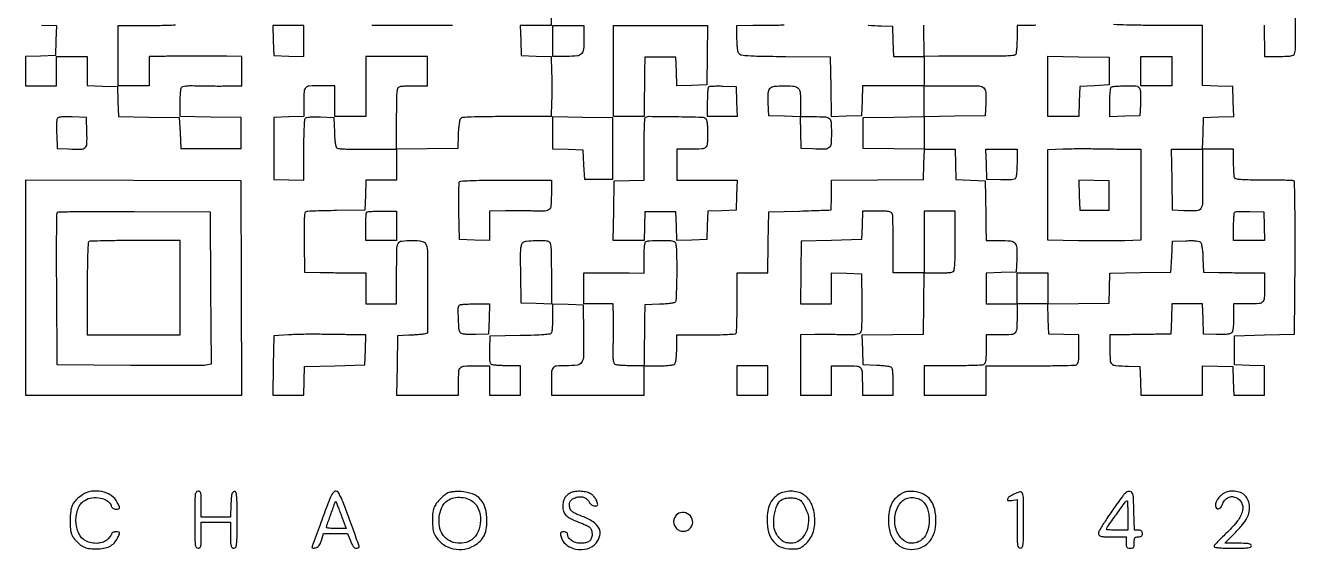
# Model space of a CAD drawing. Extents: x 156 to 936, y 95 to 969.
# Drawn here: x 156 to 936, y 95 to 417 of the extents above; entities that cross this region are included whole.
import ezdxf

# ---------------------------------------------------------------- set-up
doc = ezdxf.new("R2010")
doc.units = 0

msp = doc.modelspace()

# ---------------------------------------------------------------- linework, layer by layer
for points in [[(165.787023, 417.211984), (175.074046, 416.923969), (174.787023, 407.711984), (174.5, 398.5), (165.25, 398.212474), (156, 397.924948), (156, 388.962474), (156, 380), (165.5, 380), (175, 380), (175, 389), (175, 398), (184.5, 398), (194, 398), (194, 389.037526), (194, 380.075052), (203.25, 379.787526), (212.5, 379.5), (212.787236, 370.271928), (213.074471, 361.043857), (231.787236, 360.771928), (250.5, 360.5), (251, 351), (251.5, 341.5), (270, 341.5), (288.5, 341.5), (288.5, 351), (288.5, 360.5), (269.75, 360.772065), (251, 361.044131), (251.015313, 369.272065, -0.00969), (251.084376, 372.522968, -0.012733), (251.280368, 375.484355, -0.010248), (251.555403, 377.928748, -0.108464), (251.896124, 378.866166, -0.184333), (252.771148, 379.519725, -0.042456), (254.611371, 379.877611, -0.026789), (257.502486, 380.032888, -0.007081), (262.130811, 379.967769, 0.003372), (266.353091, 379.877032, 0.002083), (271.318113, 379.824514, 0.002089), (276.224355, 379.813556, 0.003753), (280.25, 379.851604), (289, 380), (289, 389), (289, 398), (279.75, 398.065327, 0.000911), (275.454106, 398.087835, 0.000484), (270.132812, 398.100863, 0.000482), (264.692963, 398.103677, 0.000748), (260, 398.094565, -0.000007), (255.342287, 398.078617, -0.000004), (250.014062, 398.060489, -0.000004), (244.851552, 398.043015, -0.000009), (240.75, 398.029238), (232, 398), (232, 389), (232, 380), (222.5, 380), (213, 380), (213, 398.5), (213, 417), (230.418213, 417, 0.003244), (237.207024, 417.044049, 0.00474), (243.184475, 417.178303, 0.002396), (248.244542, 417.364228, 0.081401)], [(479.190574, 436.25), (478.881148, 417), (469.403048, 417), (459.924948, 417), (460.212474, 407.75), (460.5, 398.5), (469.654706, 398.213735), (478.809412, 397.92747), (479.154706, 388.35795, -0.0056), (479.261894, 384.048347, -0.003474), (479.295905, 378.986801, -0.003484), (479.259946, 373.989395, -0.006278), (479.150502, 369.894215), (478.801004, 361), (451.522947, 361, 0.002037), (437.7107, 360.943731, 0.009415), (429.723239, 360.7282, 0.009171), (424.494772, 360.392347, 0.201561), (423.166121, 359.700164, 0.126595), (422.728174, 358.772011, 0.012295), (422.317974, 356.299919, 0.014976), (421.984907, 353.281363, 0.011302), (421.793676, 349.950164), (421.5, 341.5), (402.75, 341.227935), (384, 340.955869), (384, 359.870946, -0.002386), (384.050775, 370.512912, -0.017829), (384.278929, 375.557614, -0.035067), (384.708667, 378.382777, -0.250908), (385.581787, 379.393011, -0.06844), (386.599719, 379.631074, -0.007317), (389.0249, 379.821697, -0.008902), (391.933927, 379.955615, -0.00705), (395.081787, 380), (403, 380), (403, 389), (403, 398), (384, 398), (365, 398), (365, 379.5), (365, 361), (355.5, 361), (346, 361), (346, 370.5), (346, 380), (337.106989, 380, 0.014732), (330.350994, 379.800898, 0.19511), (328.143776, 378.750156, 0.175559), (327.171283, 376.407908, 0.011491), (327, 368.955738), (327, 361.075052), (317.75, 360.787526), (308.5, 360.5), (308.5, 341.5), (308.5, 322.5), (317.75, 322.212474), (327, 321.924948), (327.015313, 340.212474, -0.004178), (327.080608, 347.314199, -0.006275), (327.267102, 353.507887, -0.002851), (327.521415, 358.763217, -0.128519), (327.850966, 359.793098, -0.187221), (328.659703, 360.389362, -0.039341), (330.4185, 360.721251, -0.027159), (333.085459, 360.864234, -0.008519), (337.085653, 360.793098), (345.5, 360.5), (345.792098, 351.532999, 0.009858), (345.991754, 347.71747, 0.020103), (346.327592, 344.736728, 0.019888), (346.755925, 342.535291, 0.190822), (347.292098, 341.766591, 0.119292), (348.152746, 341.455183, 0.008999), (350.642054, 341.226232, 0.012014), (353.656184, 341.076334, 0.008841), (357, 341.049645, -0.001416), (360.92069, 341.076575, -0.000778), (365.720313, 341.08848, -0.000775), (370.591128, 341.085429, -0.001241), (374.75, 341.066053), (384, 341), (384, 331.5), (384, 322), (374.537526, 322), (365.075052, 322), (364.787526, 312.75), (364.5, 303.5), (347.119493, 303.306909, 0.002781), (340.358502, 303.194187, 0.004123), (334.435569, 303.013613, 0.001889), (329.396507, 302.79932, 0.080204), (328.346847, 302.579603, 0.268772), (327.608343, 301.664968, 0.023671), (327.278869, 298.591405, 0.015837), (327.136259, 293.460006, 0.002758), (327.227354, 283.772695), (327.5, 265.5), (337, 265.329024, 0.000729), (341.307432, 265.257785, 0.000437), (346.426563, 265.185059, 0.000437), (351.521955, 265.121575, 0.00076), (355.75, 265.079024), (365, 265), (365, 255.5), (365, 246), (374.5, 246), (384, 246), (384, 264.893011, -0.003575), (384.10424, 279.471873, -0.107179), (384.929755, 283.03215, -0.258346), (387.141791, 284.623985, -0.029543), (393.5, 285, -0.045862), (399.767982, 284.42386, -0.274553), (402.134903, 282.35117, -0.07707), (402.913299, 277.583513, -0.002), (403, 255.912063), (403, 228.038104), (400.75, 227.523384, -0.029765), (399.461508, 227.308326, -0.00573), (397.104688, 227.085154, -0.006083), (394.344943, 226.889479, -0.005576), (391.5, 226.754332), (384.5, 226.5), (384.227441, 208.25), (383.954883, 190), (402.977441, 190), (422, 190), (422, 197.418213, -0.01257), (422.178205, 204.50542, -0.179949), (423.159562, 206.785965, -0.190034), (425.370658, 207.807402, -0.014293), (432.106989, 208), (441, 208), (441, 199), (441, 190), (450.5, 190), (460, 190), (460, 199), (460, 208), (451.75, 208.015313, -0.00917), (448.495888, 208.081041, -0.012203), (445.54359, 208.267102, -0.00954), (443.105717, 208.527533, -0.110402), (442.206902, 208.850966, -0.187221), (441.610638, 209.659703, -0.039341), (441.278749, 211.4185, -0.027159), (441.135766, 214.085459, -0.008519), (441.206902, 218.085653), (441.5, 226.5), (459.955416, 226.773353, 0.003561), (468.668275, 226.964479, 0.012194), (474.324934, 227.267063, 0.01105), (478.214502, 227.657029, 0.224357), (479.190103, 228.273353, 0.112262), (479.497807, 229.136695, 0.008866), (479.744962, 231.574133, 0.011689), (479.921991, 234.523794, 0.00868), (479.984687, 237.787526), (480, 246.075052), (489.25, 245.787526), (498.5, 245.5), (498.712757, 228, -0.005779), (498.721022, 214.186105, -0.121607), (497.69813, 210.229471, -0.243342), (495.062799, 208.432816, -0.030252), (487.915859, 208, 0.018862), (482.122047, 207.781352, 0.201459), (480.069377, 206.73081, 0.164785), (479.164223, 204.421311, 0.011723), (479, 197.418213), (479, 190), (507.5, 190), (536, 190), (536, 199), (536, 208), (544.8, 208, 0.010168), (548.57572, 208.076788, 0.019692), (551.584848, 208.318182, 0.020534), (553.838945, 208.683085, 0.147006), (554.8, 209.2, 0.144849), (555.310542, 210.139671, 0.021091), (555.677711, 212.306878, 0.020332), (555.92177, 215.171507, 0.011084), (556, 218.7), (556, 227), (573.940983, 227, 0.004428), (581.323161, 227.065379, 0.008952), (587.133626, 227.272412, 0.004249), (591.780128, 227.560952, 0.241197), (592.496309, 227.994028, 0.129337), (592.743886, 228.804914, 0.001796), (592.927811, 233.985315, 0.004898), (593.061226, 240.021129, 0.003188), (593.102555, 246.994028), (593.094458, 265), (602.525164, 265), (611.955869, 265), (612.227935, 283.75), (612.5, 302.5), (631.5, 303.055984, 0.000919), (638.802625, 303.283114, 0.001503), (644.992188, 303.50564, 0.000154), (650.521939, 303.722795, 0.15636), (650.75, 303.805984, 0.22362), (650.851764, 304.005914, 0.000897), (650.926563, 306.582183, 0.004203), (650.981986, 309.526079, 0.002604), (651, 312.984427), (651, 321.968853), (679.25, 322.234427), (707.5, 322.5), (707.787526, 331.75), (708.075052, 341), (717.5, 341), (726.924948, 341), (727.212474, 331.75), (727.5, 322.5), (736.5, 322), (745.5, 321.5), (745.643608, 312, -0.000218), (745.706331, 307.727313, -0.000136), (745.776284, 302.720312, -0.000137), (745.842549, 297.784503, -0.000248), (745.893608, 293.75), (746, 285), (754.464816, 285, -0.023977), (761.005828, 284.686158, -0.190869), (763.647246, 283.33413, -0.172387), (764.791948, 280.460565, -0.018844), (764.79184, 273.237562), (764.5, 265.5), (755.25, 265.212474), (746, 264.924948), (746, 255.462474), (746, 246), (755.5, 246), (765, 246), (765, 238.081787, -0.01141), (764.829247, 230.599988, -0.175208), (763.85745, 228.252746, -0.195511), (761.650479, 227.199638, -0.014768), (754.893011, 227), (746, 227), (746, 218.106989, -0.00673), (745.937024, 213.428287, -0.034532), (745.688469, 210.845898, -0.06988), (745.217093, 209.346128, -0.192406), (744.418213, 208.606989, -0.081401), (743.244542, 208.364228, -0.002396), (738.184475, 208.178303, -0.00474), (732.207024, 208.044049, -0.003244), (725.418213, 208), (708, 208), (708, 199), (708, 190), (727, 190), (746, 190), (746, 199), (746, 208), (772.918213, 208, 0.002105), (783.349147, 208.043914, 0.003219), (792.39385, 208.178303, 0.001141), (800.185299, 208.362026, 0.085344), (801.418213, 208.606989, 0.192061), (802.216672, 209.344751, 0.070053), (802.688208, 210.839867, 0.03465), (802.936924, 213.412948, 0.006773), (803, 218.069463), (803, 226.924948), (793.75, 227.212474), (784.5, 227.5), (784.212768, 236.727798), (783.925536, 245.955596), (802.712768, 246.227798), (821.5, 246.5), (821.787236, 255.728072), (822.074471, 264.956143), (840.787236, 265.228072), (859.5, 265.5), (860, 275), (860.5, 284.5), (868.596055, 284.787955, -0.009286), (872.457614, 284.853535, -0.027996), (875.085746, 284.702074, -0.040696), (876.859712, 284.351899, -0.151604), (877.802379, 283.738119, -0.125475), (878.25258, 282.789423, -0.012743), (878.672773, 280.311068, -0.015307), (879.01277, 277.284084, -0.011626), (879.206324, 273.950164), (879.5, 265.5), (889, 265.329024, 0.000729), (893.307432, 265.257785, 0.000437), (898.426563, 265.185059, 0.000437), (903.521955, 265.121575, 0.00076), (907.75, 265.079024), (917, 265), (917, 257.081787, -0.01141), (916.829247, 249.599988, -0.175208), (915.85745, 247.252746, -0.195511), (913.650479, 246.199638, -0.014768), (906.893011, 246), (898, 246), (898, 237.622445, -0.009406), (897.9254, 233.657348, -0.027148), (897.673265, 230.921657, -0.03848), (897.251072, 229.060853, -0.145524), (896.594796, 228.078674, -0.126804), (895.568167, 227.594776, -0.023545), (893.485252, 227.298867, -0.021342), (890.735348, 227.157498, -0.01153), (887.344796, 227.206229), (879.5, 227.5), (879.212474, 236.75), (878.924948, 246), (869.5, 246), (860.075052, 246), (859.787526, 236.75), (859.5, 227.5), (850, 227.329024, -0.000729), (845.692568, 227.257785, -0.000437), (840.573437, 227.185059, -0.000437), (835.478045, 227.121575, -0.00076), (831.25, 227.079024), (822, 227), (822, 218.019052, 0.014075), (822.189349, 211.293814, 0.199016), (823.214245, 209.167746, 0.165509), (825.52461, 208.189146, 0.009074), (833.5, 207.754332), (840.5, 207.5), (840.788933, 198.75), (841.077866, 190), (860.038933, 190), (879, 190), (879, 199.037526), (879, 208.075052), (888.25, 207.787526), (897.5, 207.5), (897.788933, 198.75), (898.077866, 190), (907.538933, 190), (917, 190), (917, 198.962474), (917, 207.924948), (907.75, 208.212474), (898.5, 208.5), (898.5, 217.5), (898.5, 226.5), (917, 227), (935.5, 227.5), (935.731005, 274.202722, 0.001601), (935.764452, 293.371421, 0.003358), (935.642664, 308.272884, 0.000618), (935.441386, 320.755001, 0.255305), (935.026997, 321.483315, 0.129669), (934.262096, 321.716307, 0.001704), (929.241448, 321.888936, 0.004767), (923.399164, 322.01415, 0.003096), (916.644507, 322.052676, -0.002682), (906.945188, 322.099972, -0.018879), (902.229879, 322.32645, -0.03677), (899.570828, 322.753534, -0.247799), (898.598514, 323.603872, -0.068746), (898.363694, 324.610705, -0.007198), (898.175814, 327.031387, -0.008813), (898.043759, 329.935524, -0.006954), (898, 333.081787), (898, 341), (888.463788, 341), (878.927576, 341), (879.213788, 350.75), (879.5, 360.5), (888.787023, 360.788016), (898.074046, 361.076031), (897.787023, 370.288016), (897.5, 379.5), (888.25, 379.787526), (879, 380.075052), (879, 398.537526), (879, 417), (851.75, 417.015313, -0.002807), (841.212125, 417.080386, -0.004361), (832.125355, 417.266784, -0.001409), (824.280146, 417.518307, -0.133403)], [(916.771593, 417.25), (917.043186, 398), (925.914604, 398, 0.006754), (930.580539, 398.063033, 0.034599), (933.157572, 398.311681, 0.069979), (934.654664, 398.783149, 0.192208), (935.393011, 399.581787, 0.091868), (936.015149, 402.939917, 0.00091), (935.969625, 427.492835, 0.000625)], [(368.745406, 417.082269, 0.000777), (393.535096, 417.084595, 0.000797), (418.296615, 417.164879, 0.138052)], [(776.503986, 417.080961, -0.009158), (773.25, 417.015313), (765, 417), (764.984687, 408.75, -0.00905), (764.919766, 405.497156, -0.012078), (764.736109, 402.548786, -0.009376), (764.479204, 400.113806, -0.110857), (764.159966, 399.22459, -0.225939), (763.120543, 398.571635, -0.014416), (759.444523, 398.248627, -0.013091), (753.812011, 398.064753, -0.003112), (744.425278, 398.062586, 0.000654), (736.537892, 398.09954, 0.000615), (728.488988, 398.11683, 0.000611), (721.354373, 398.114662, 0.002133), (716.75, 398.087996), (708, 398), (708, 389), (708, 380), (716.75, 379.877856, 0.003038), (720.753975, 379.846297, 0.001737), (725.588588, 379.854364, 0.001735), (730.451836, 379.896248, 0.002881), (734.551575, 379.969406, -0.017424), (741.844456, 379.887427, -0.179666), (744.568326, 378.730576, -0.194263), (745.764253, 376.122142, -0.020896), (745.793771, 369.344796), (745.5, 361.5), (726.75, 361.227935), (708, 360.955869), (708, 350.955869), (708, 340.955869), (689.25, 341.227935), (670.5, 341.5), (670.5, 351), (670.5, 360.5), (689.25, 360.772065), (708, 361.044131), (708, 370.522065), (708, 380), (689.037526, 380), (670.075052, 380), (669.787526, 370.75), (669.5, 361.5), (660.272703, 361.212775), (651.045405, 360.925549), (650.772703, 379.212775), (650.5, 397.5), (623, 397.757516, -0.001532), (607.047305, 397.955773, -0.012982), (599.880635, 398.253021, -0.024772), (595.835085, 398.728316, -0.193788), (594.25, 399.698646, -0.106501), (593.732719, 400.837198, -0.020833), (593.343919, 403.067534, -0.01986), (593.08474, 405.901047, -0.012876), (593, 409.19113), (593, 417), (602.75, 417.079024, 0.000764), (607.171235, 417.12161, 0.000457), (612.426562, 417.185059, 0.000457), (617.658139, 417.257787, 0.000795), (622, 417.329024)], [(673.64223, 417.171694, 0.008374), (681.5, 416.754332), (688.5, 416.5), (688.787526, 407.25), (689.075052, 398), (698.559119, 398), (708.043186, 398), (707.771593, 417.25)]]:
    msp.add_lwpolyline(points, format="xyb")
for points in [[(308.212474, 407.75), (308.5, 398.5), (317.75, 398.212474), (327, 397.924948), (327, 407.462474), (327, 417), (317.462474, 417), (307.924948, 417)], [(821.5, 389), (821.5, 380.5), (812.5, 380), (803.5, 379.5), (803.212474, 370.25), (802.924948, 361), (793.462474, 361), (784, 361), (784, 379.522065), (784, 398.044131), (802.75, 397.772065), (821.5, 397.5)], [(860, 389), (860, 380), (850.5, 380), (841, 380), (841, 389), (841, 398), (850.5, 398), (860, 398)], [(516.5, 341.5), (516.5, 322.5), (508, 322.5), (499.5, 322.5), (499, 331.5), (498.5, 340.5), (489.25, 340.787526), (480, 341.075052), (480, 351.060084), (480, 361.045117), (498.25, 360.772559), (516.5, 360.5)], [(156, 256.007138), (156, 190), (222.50719, 190), (289.014379, 190), (288.75719, 255.75), (288.5, 321.5), (222.25, 321.757138), (156, 322.014276)], [(803.211971, 312.788029), (803.5, 303.5), (812.5, 303.5), (821.5, 303.5), (821.5, 312.5), (821.5, 321.5), (812.211971, 321.788029), (802.923942, 322.076058)], [(784, 255.5), (784, 246), (774.5, 246), (765, 246), (765, 255.5), (765, 265), (774.5, 265), (784, 265)], [(593, 199), (593, 190), (602.5, 190), (612, 190), (612, 199), (612, 208), (602.5, 208), (593, 208)]]:
    msp.add_lwpolyline(points, close=True)
for points in [[(499, 409.434259, -0.017857), (498.745815, 402.319431, -0.169875), (497.5562, 399.567014, -0.186391), (494.964128, 398.290042, -0.022302), (488.464816, 398), (480, 398), (480, 407.5), (480, 417), (489.5, 417), (499, 417)], [(574.732973, 398.75), (574.5, 380.5), (565.289473, 380.212997), (556.078945, 379.925993), (555.789473, 388.712997), (555.5, 397.5), (546, 397.5), (536.5, 397.5), (536.301866, 388.5, 0.00132), (536.222157, 384.385751, 0.000758), (536.146698, 379.426562, 0.000758), (536.08599, 374.443617, 0.001265), (536.051866, 370.25), (536, 361), (526.564568, 361), (517.129135, 361), (517.114763, 389), (517.10039, 417), (546.033168, 417), (574.965946, 417)], [(592.787526, 370.25), (593.075052, 361), (584.037526, 361), (575, 361), (575, 369.833333, -0.007429), (575.05105, 373.269125, -0.010988), (575.206746, 376.278621, -0.006414), (575.423524, 378.778731, -0.173222), (575.703816, 379.370483, -0.17855), (576.286747, 379.639255, -0.007766), (578.564452, 379.783202, -0.012381), (581.319749, 379.846095, -0.008434), (584.453816, 379.787149), (592.5, 379.5)], [(630.065741, 378.964816, -0.125133), (631.084258, 378.034129, -0.095437), (631.6623, 376.632503, -0.043519), (631.935765, 374.241493, -0.006724), (632, 369.464816), (632, 361), (639.918213, 361, -0.011397), (647.398819, 360.829468, -0.174979), (649.74645, 359.858873, -0.195691), (650.799986, 357.654363, -0.014829), (651, 350.912063, -0.017236), (650.770163, 344.246707, -0.203074), (649.621507, 341.98339, -0.175386), (647.110054, 341.057469, -0.012267), (639.479083, 341.199088), (632.5, 341.5), (632.21422, 351.21422), (631.928439, 360.928439), (622.21422, 361.21422), (612.5, 361.5), (612.203802, 369.479635, -0.007825), (612.110962, 373.806547, -0.040111), (612.2893, 376.199929, -0.077992), (612.768477, 377.694669, -0.118939), (613.644932, 378.729635, -0.135419), (616.140421, 379.675133, -0.019665), (621.616245, 379.969167, -0.02115), (627.117515, 379.815245, -0.105674)], [(840.53186, 377.729083, -0.045288), (840.735265, 376.430652, -0.00895), (840.846004, 374.075142, -0.009416), (840.874264, 371.317546, -0.008627), (840.800912, 368.479083), (840.5, 361.5), (831.25, 361.212474), (822, 360.924948), (822, 369.879141, -0.008218), (822.067796, 374.003783, -0.024636), (822.298982, 376.81226, -0.03192), (822.667953, 378.678292, -0.236317), (823.25, 379.337719, -0.074014), (824.092527, 379.540125, -0.005787), (826.403778, 379.717133, -0.007788), (829.178766, 379.854012, -0.005875), (832.230948, 379.921053, -0.005916), (836.965769, 379.913377, -0.061256), (838.894657, 379.649787, -0.161436), (839.909883, 378.987135, -0.107031)], [(175.440516, 359.705582, 0.079567), (175.246163, 358.782919, 0.006236), (175.154586, 356.263749, 0.008368), (175.133034, 353.240092, 0.006302), (175.206869, 349.916411), (175.5, 341.5), (182.479083, 341.199088, 0.012183), (190.224292, 341.054051, 0.182581), (192.703073, 342.006436, 0.205359), (193.781971, 344.311888, 0.015937), (193.78715, 351.278376), (193.5, 360.5), (184.733647, 360.789171, 0.007134), (180.346429, 360.871248, 0.030138), (177.721288, 360.72456, 0.052692), (176.127629, 360.365906, 0.223026)], [(573.8, 359.8, -0.144372), (574.309096, 358.865077, -0.021205), (574.676767, 356.716356, -0.02047), (574.921443, 353.882657, -0.0113), (575, 350.406989, -0.017303), (574.785347, 344.206021, -0.202126), (573.715689, 342.090212, -0.166521), (571.351581, 341.162848, -0.010953), (563.918213, 341), (556, 341), (556, 331.5), (556, 322), (574.537526, 322), (593.075052, 322), (592.787526, 312.75), (592.5, 303.5), (583.788373, 303.211627), (575.076746, 302.923254), (574.788373, 294.211627), (574.5, 285.5), (565.289473, 285.212997), (556.078945, 284.925993), (555.789473, 293.712997), (555.5, 302.5), (546, 302.5), (536.5, 302.5), (536.211067, 293.75), (535.922134, 285), (526.487656, 285), (517.053177, 285), (517.276588, 303.25), (517.5, 321.5), (526.75, 321.787526), (536, 322.075052), (536, 340.870859, -0.003317), (536.048116, 348.123841, -0.005243), (536.195833, 354.341232, -0.001548), (536.396633, 359.716959, -0.188426), (536.666667, 360.333333, -0.200552), (538.764103, 361.19438, -0.002013), (555.219579, 361.024309, -0.002069), (571.647247, 360.72038, -0.193036)], [(764.984687, 332.75, -0.00917), (764.918959, 329.495888, -0.012203), (764.732898, 326.54359, -0.00954), (764.472467, 324.105717, -0.110402), (764.149034, 323.206902, -0.187221), (763.340297, 322.610638, -0.039341), (761.5815, 322.278749, -0.027159), (758.914541, 322.135766, -0.008519), (754.914347, 322.206902), (746.5, 322.5), (746.212474, 331.75), (745.924948, 341), (755.462474, 341), (765, 341)], [(831.75, 341.063793), (841, 341), (841, 313.036212), (841, 285.072424), (831.25, 284.786212, -0.005573), (826.247186, 284.695144, -0.001813), (818.85625, 284.669796, -0.001807), (810.643566, 284.70109, -0.002035), (802.75, 284.791817), (784, 285.083634), (784, 313.004291), (784, 340.924948), (793.25, 341.212474, -0.004156), (797.51219, 341.309506, -0.002297), (802.720312, 341.360841, -0.002289), (807.999661, 341.364454, -0.003681), (812.5, 341.313793, 0.000868), (817.000323, 341.237811, 0.00054), (822.279688, 341.163546, 0.000542), (827.487862, 341.101549, 0.000981)], [(879, 322.519052, -0.004239), (878.877459, 308.063884, -0.13093), (877.902206, 304.637957, -0.25447), (875.427676, 303.172345, -0.019865), (867.479083, 303.199088), (860.5, 303.5), (860.227935, 322.25), (859.955869, 341), (869.477935, 341), (879, 341)], [(479, 313.067388, -0.017252), (478.767161, 306.321358, -0.197007), (477.613758, 303.981812, -0.177501), (475.089229, 302.995696, -0.013527), (467.653229, 303.040356, 0.004684), (464.224061, 303.121605, 0.002129), (459.737199, 303.166754, 0.002108), (455.005784, 303.174266, 0.002893), (450.75, 303.138457), (441, 303), (441, 293.962474), (441, 284.924948), (431.75, 285.212474), (422.5, 285.5), (422.267123, 302.5, -0.00257), (422.210592, 309.10516, -0.003849), (422.235279, 314.873438, -0.001636), (422.310426, 319.800433, -0.082207), (422.485738, 320.75, -0.296267), (423.37116, 321.420489, -0.007053), (428.788026, 321.734825, -0.009009), (436.92212, 321.945059, -0.001956), (450.968615, 322), (479, 322)], [(269.759875, 255.77153), (270.019749, 209.043061), (267.759875, 208.494001, -0.057675), (266.004934, 208.276836, -0.000538), (252.945088, 208.187752, -0.00181), (237.910959, 208.155786, -0.001169), (220.5, 208.222471), (175.5, 208.5), (175.239372, 254.5, -0.000997), (175.174287, 272.225103, -0.001596), (175.197198, 287.357597, -0.000282), (175.267665, 300.72814, -0.090314), (175.461789, 301.759906, -0.301449), (176.45055, 302.464468, -0.003096), (185.402033, 302.70934, -0.005599), (198.68089, 302.841585, -0.001079), (222.722417, 302.759906), (269.5, 302.5)], [(384, 294), (384, 285), (374.5, 285), (365, 285), (365, 293.333333, -0.007459), (365.048357, 296.574835, -0.011027), (365.195833, 299.414583, -0.006456), (365.401196, 301.773194, -0.173108), (365.666667, 302.333333, -0.174709), (366.23216, 302.599192, -0.005871), (368.732292, 302.804167, -0.010477), (371.733476, 302.951666, -0.007039), (375.166667, 303), (384, 303)], [(669.788933, 294.25), (669.5, 285.5), (651, 285), (632.5, 284.5), (632.228407, 265.25), (631.956814, 246), (641.478407, 246), (651, 246), (651, 255.537526), (651, 265.075052), (660.25, 264.787526), (669.5, 264.5), (669.704207, 247.047285, -0.004072), (669.732562, 239.072233, -0.011427), (669.57935, 233.490421, -0.010575), (669.29418, 229.505692, -0.151169), (668.755782, 228.205735, -0.15143), (667.747872, 227.548987, -0.040587), (665.849979, 227.172581, -0.026691), (662.971303, 226.995931, -0.007881), (658.551575, 227.030594, 0.002881), (654.451836, 227.103752, 0.001735), (649.588588, 227.145636, 0.001737), (644.753975, 227.153703, 0.003038), (640.75, 227.122144), (632, 227), (632, 208.5), (632, 190), (641.5, 190), (651, 190), (651, 199), (651, 208), (659.893011, 208, -0.014293), (666.629342, 207.807402, -0.190034), (668.840438, 206.785965, -0.179949), (669.821795, 204.50542, -0.01257), (670, 197.418213), (670, 190), (679.5, 190), (689, 190), (688.984687, 197.75, 0.009121), (688.92289, 200.806269, 0.012155), (688.748704, 203.57771, 0.009471), (688.505156, 205.866303, 0.110752), (688.202843, 206.706033, 0.192561), (687.466763, 207.236162, 0.02067), (685.36687, 207.666992, 0.020911), (682.539342, 208.005667, 0.010674), (678.968156, 208.206033), (670.5, 208.5), (670.212768, 217.727798), (669.925536, 226.955596), (688.712768, 227.227798), (707.5, 227.5), (707.772065, 246.25), (708.044131, 265), (715.940278, 265, 0.007069), (719.079686, 265.044387, 0.00892), (721.981582, 265.178303, 0.007341), (724.400909, 265.368942, 0.068379), (725.418213, 265.606989, 0.24904), (726.288503, 266.606822, 0.036273), (726.72025, 269.359559, 0.018295), (726.948927, 274.276552, 0.002472), (727, 284.606989), (727, 303), (717.5, 303), (708, 303), (708, 284), (708, 265), (698.5, 265), (689, 265), (689, 282.418213, 0.003244), (688.955951, 289.207024, 0.00474), (688.821697, 295.184475, 0.002396), (688.635772, 300.244542, 0.081401), (688.393011, 301.418213, 0.192048), (687.6553, 302.216657, 0.07006), (686.160359, 302.688199, 0.034654), (683.587627, 302.93692, 0.006774), (678.931944, 303), (670.077866, 303)], [(916.788933, 293.75), (917.077866, 285), (907.538933, 285), (898, 285), (898, 293.333333, -0.007858), (898.050989, 296.577357, -0.011543), (898.206402, 299.425152, -0.007024), (898.423222, 301.784227, -0.17158), (898.702644, 302.369311, -0.179987), (899.290922, 302.638564, -0.007016), (901.709672, 302.781547, -0.011703), (904.626528, 302.84459, -0.007913), (907.952644, 302.785977), (916.5, 302.5)], [(195.25, 284.337719, 0.286605), (194.579791, 283.416621, 0.006896), (194.265434, 277.906228, 0.008864), (194.055066, 269.647433, 0.001935), (194, 255.416667), (194, 227), (222.5, 227), (251, 227), (251, 256), (251, 285), (223.75, 284.921053, 0.001717), (213.21496, 284.854351, 0.002675), (204.1375, 284.717133, 0.000767), (196.247198, 284.543529, 0.090243)], [(477.418213, 284.393011, -0.250962), (478.291416, 283.382474, -0.035032), (478.721095, 280.555161, -0.017815), (478.949234, 275.506678, -0.002383), (479, 264.855485), (479, 245.924948), (469.75, 246.212474), (460.5, 246.5), (460.225925, 264.495812, -0.002421), (460.117172, 274.966614, -0.02007), (460.281553, 279.716869, -0.045993), (460.727818, 282.369969, -0.171878), (461.667054, 283.745812, -0.13312), (463.843295, 284.581615, -0.015236), (469.131785, 284.960578, -0.01777), (474.44596, 284.989968, -0.084299)], [(554.418213, 284.393011, -0.246285), (555.284025, 283.408688, -0.038231), (555.716578, 280.762807, -0.019024), (555.941825, 276.032352, -0.002601), (555.984687, 266.143011, -0.004054), (555.923218, 259.294349, -0.006108), (555.748365, 253.327813, -0.002704), (555.510315, 248.258093, -0.129167), (555.201688, 247.292098, -0.195149), (554.447011, 246.75425, -0.020215), (552.262875, 246.326695, -0.020298), (549.292364, 245.991711, -0.009786), (545.467001, 245.792098), (536.5, 245.5), (536.301866, 236.5, 0.001399), (536.222149, 232.351665, 0.000771), (536.146698, 227.279688, 0.000769), (536.086031, 222.136501, 0.001235), (536.051866, 217.75), (536, 208), (527.75, 208.015313, -0.00958), (524.491543, 208.083802, -0.012622), (521.525809, 208.278091, -0.010099), (519.077688, 208.550601, -0.108865), (518.146372, 208.888375, -0.18574), (517.500978, 209.757572, -0.040433), (517.140898, 211.624046, -0.026256), (516.974178, 214.532694, -0.007207), (517.018516, 219.123063, 0.002836), (517.096273, 223.348323, 0.001753), (517.142088, 228.315837, 0.001758), (517.152891, 233.223834, 0.003161), (517.122144, 237.25), (517, 246), (508, 246), (499, 246), (499, 255.5), (499, 265), (508.25, 265.063971, -0.001589), (512.460878, 265.079713, -0.000932), (517.5, 265.073144, -0.000932), (522.539119, 265.047787, -0.001589), (526.75, 265.005367), (536, 264.882791), (536, 274.358062, -0.007599), (536.066775, 278.751461, -0.023557), (536.296289, 281.706957, -0.03031), (536.662876, 283.663611, -0.23981), (537.25, 284.337719, -0.088856), (539.485737, 284.805565, -0.006454), (545.810769, 284.907585, -0.006576), (552.12749, 284.844846, -0.086042)], [(440.787526, 236.75), (440.5, 227.5), (432.655204, 227.206229, -0.01153), (429.264652, 227.157498, -0.021342), (426.514748, 227.298867, -0.023545), (424.431833, 227.594776, -0.126804), (423.405204, 228.078674, -0.200106), (422.418427, 229.959939, -0.011327), (421.97982, 236.653901, -0.011379), (421.845585, 243.358722, -0.1982), (422.666667, 245.333333, -0.174822), (423.232541, 245.599219, -0.00583), (425.743315, 245.804167, -0.010438), (428.756615, 245.951668, -0.007009), (432.204192, 246), (441.075052, 246)], [(317.5, 227), (308.5, 226.5), (308.227441, 208.25), (307.954883, 190), (317.438508, 190), (326.922134, 190), (327.211067, 198.75), (327.5, 207.5), (346, 208), (364.5, 208.5), (364.787526, 217.75), (365.075052, 227), (356.287526, 227.077884, -0.000679), (352.171374, 227.119955, -0.000346), (346.996961, 227.183448, -0.000343), (341.660369, 227.256284, -0.000514), (337, 227.327884, 0.005011), (332.324608, 227.357661, 0.00329), (326.940625, 227.302566, 0.00331), (321.698939, 227.179719, 0.006362)], [(190.989831, 128.75, 0.041491), (187.146908, 125.639082, 0.091113), (184.940119, 122.584383, 0.082098), (183.833866, 118.738199, 0.029067), (183.5, 113, 0.010625), (183.588917, 108.816114, 0.037355), (183.903544, 106.143254, 0.055855), (184.522583, 104.166183, 0.056634), (185.561789, 102.385119, 0.0394), (188.528882, 99.002733, 0.077703), (191.43737, 96.940104, 0.07768), (194.837243, 95.863332, 0.039356), (199.326748, 95.535032, 0.039764), (204.028154, 95.936378, 0.074153), (207.657288, 97.10963, 0.085971), (210.429445, 99.140369, 0.072574), (212.551112, 102.09884, 0.010175), (213.762491, 104.563029, 0.17674), (213.838719, 105.440228, 0.307383), (213.309652, 105.896061, 0.028694), (211.5, 106, 0.039918), (210.542746, 105.923454, 0.059192), (209.734375, 105.692898, 0.07785), (209.184436, 105.354616, 0.219408), (209, 104.954545, -0.130216), (208.853657, 104.40215, -0.023416), (208.278977, 103.49517, -0.023867), (207.485184, 102.470946, -0.01959), (206.545455, 101.454545, -0.107258), (203.928027, 99.770575, -0.071106), (200.425898, 99.002028, -0.066752), (196.613015, 99.228217, -0.071293), (193.085185, 100.455949, -0.170663), (188.754265, 105.054104, -0.098042), (187.059078, 112.565966, -0.096516), (188.347787, 120.260385, -0.159424), (192.425347, 125.359129, -0.113938), (196.857442, 126.992768, -0.084028), (202.100643, 126.775484, -0.092294), (206.551132, 124.929707, -0.186573), (208.736884, 121.898154, 0.090595), (209.107165, 121.104378, 0.09298), (209.731486, 120.501171, 0.084759), (210.5841, 120.126883, 0.061213), (211.616631, 120, 0.03275), (213.341076, 120.113072, 0.319965), (213.845872, 120.583615, 0.161951), (213.735916, 121.495864, 0.009046), (212.451451, 124.093882, 0.127795), (208.70268, 128.270543, 0.093139), (202.929559, 130.707175, 0.09076), (196.525373, 130.916129, 0.112768)], [(260, 113.5, 0.001825), (260.040662, 102.362042, 0.026629), (260.278571, 98.4375, 0.103099), (260.868713, 96.652291, 0.267644), (262, 96, 0.157888), (263.078201, 96.349175, 0.176663), (263.6875, 97.25, 0.055952), (263.948615, 99.198839, 0.005351), (264, 104), (264, 112), (273, 112), (282, 112), (282, 104, 0.005351), (282.051385, 99.198839, 0.055952), (282.3125, 97.25, 0.176663), (282.921799, 96.349175, 0.157888), (284, 96, 0.268241), (285.131687, 96.654202, 0.102656), (285.721548, 98.446666, 0.026521), (285.959373, 102.386416, 0.001816), (286, 113.573324, 0.002006), (285.957279, 124.220914, 0.02329), (285.729858, 128.382327, 0.079264), (285.219745, 130.304811, 0.348658), (284.25, 130.81248, 0.182728), (283.345375, 130.257662, 0.103223), (282.774202, 129.085616, 0.04493), (282.429523, 126.921499, 0.007606), (282.207936, 122.739156), (281.915871, 115), (272.957936, 115), (264, 115), (264, 123, 0.005351), (263.948615, 127.801161, 0.055952), (263.6875, 129.75, 0.176663), (263.078201, 130.650825, 0.157888), (262, 131, 0.267644), (260.868713, 130.347709, 0.103099), (260.278571, 128.5625, 0.026629), (260.040662, 124.637958, 0.001825)], [(343.328598, 127.25, 0.010048), (341.255439, 122.002442, 0.001201), (336.932827, 110.297125, 0.000204), (332.164033, 97.271019, 0.087858), (332, 96.344715, 0.346367), (332.132381, 96.176543, 0.040412), (332.637929, 96.096888, 0.034825), (333.339064, 96.092768, 0.02059), (334.171672, 96.180449, 0.105441), (335.249346, 96.581423, 0.085072), (336.166882, 97.412584, 0.06096), (336.980951, 98.760708, 0.025202), (337.755005, 100.75), (339.166667, 105), (346.500626, 105), (353.834584, 105), (355.55315, 100.5, 0.022219), (356.437276, 98.461561, 0.054736), (357.306783, 97.083972, 0.081146), (358.196187, 96.277612, 0.144628), (359.135858, 96, 0.038336), (359.850408, 96.054867, 0.056916), (360.455304, 96.220313, 0.074338), (360.869964, 96.462764, 0.223661), (361.009858, 96.75, 0.087348), (360.917874, 97.315993, 0.000546), (359.20967, 102.2, 0.002207), (357.225152, 107.775341, 0.001403), (354.867714, 114.25, 0.003602), (351.535108, 123.125564, 0.020537), (349.538851, 127.7506, 0.036161), (348.055957, 130.335588, 0.249407), (346.806829, 131, 0.128327), (345.878866, 130.757847, 0.078275), (344.983659, 130.053342, 0.058318), (344.13012, 128.885916, 0.029624)], [(415.5, 129.889949, 0.035195), (413.055571, 128.228015, 0.030564), (410.743447, 126.164801, 0.031301), (408.764847, 123.902197, 0.044112), (407.324636, 121.64428, 0.088642), (406.221831, 118.114211, 0.033243), (405.912353, 112.92013, 0.033332), (406.29651, 107.709209, 0.084456), (407.446543, 104.103375, 0.104466), (411.485154, 99.164241, 0.093897), (417.325489, 96.049465, 0.092291), (423.99103, 95.254916, 0.096655), (430.379167, 96.941506, 0.062428), (434.559953, 99.654013, 0.08914), (437.378498, 103.049901, 0.082972), (438.965242, 107.405102, 0.047286), (439.466305, 113, 0.064687), (438.448296, 120.530117, 0.117502), (435.499878, 125.959361, 0.122954), (430.529775, 129.320942, 0.074797), (423.542543, 130.742335, 0.018527), (421.061063, 130.777881, 0.020719), (418.675193, 130.624597, 0.021061), (416.662028, 130.325059, 0.084429)], [(431.728718, 123.725827, -0.132174), (434.860711, 118.288182, -0.094124), (435.369336, 111.241274, -0.096622), (433.272872, 104.657799, -0.149246), (429.032733, 100.516927, -0.095647), (424.08165, 99.058119, -0.094941), (418.929571, 99.54121, -0.098737), (414.480547, 101.855404, -0.113294), (411.516158, 105.607192, -0.088108), (410.094678, 110.797785, -0.06929), (410.368054, 116.632581, -0.073056), (412.159918, 121.846373, -0.129179), (415.186904, 125.202895, -0.090003), (419.211678, 126.906995, -0.077668), (423.798014, 127.20999, -0.078571), (428.209305, 126.102957, -0.095968)], [(490.5, 129.792183, 0.053356), (488.438706, 128.297718, 0.082622), (487.073094, 126.581074, 0.079333), (486.302457, 124.461976, 0.045526), (486.031803, 121.75, 0.080653), (486.519507, 118.576291, 0.11698), (487.986389, 116.163959, 0.083066), (490.799762, 114.130696, 0.025514), (495.623054, 112.039844, -0.012571), (500.451956, 110.093384, -0.082757), (502.63409, 108.684088, -0.14375), (503.660633, 106.997185, -0.065375), (504, 104.412739, -0.087676), (503.559327, 101.918984, -0.149004), (502.295326, 100.24114, -0.115862), (500.043461, 99.292703, -0.042008), (496.565741, 99, -0.081272), (493.862685, 99.442286, -0.076202), (491.374815, 100.726398, -0.084952), (489.611193, 102.53536, -0.151957), (489, 104.5, 0.137619), (488.828956, 105.109672, 0.11496), (488.356445, 105.591191, 0.089208), (487.60553, 105.898088, 0.052557), (486.638672, 106, 0.041013), (485.405916, 105.898712, 0.19109), (484.806334, 105.53801, 0.177403), (484.591614, 104.84493, 0.034553), (484.750573, 103.524463, 0.175491), (487.813581, 98.371766, 0.122169), (493.982632, 95.43811, 0.116812), (501.034317, 95.662515, 0.152902), (506.439719, 99.11073, 0.114837), (508.807786, 103.762988, 0.181462), (508.29187, 108.157808, 0.132014), (504.67868, 112.127783, 0.051271), (497.991353, 115.503304, -0.01214), (494.454568, 116.954132, -0.043977), (492.323844, 118.12218, -0.072901), (491.055177, 119.268768, -0.111572), (490.388956, 120.58641, -0.060334), (490.10395, 122.847588, -0.115757), (490.510689, 124.619589, -0.12028), (491.647716, 125.981832, -0.06824), (493.543772, 127.016642, -0.077193), (496.183395, 127.577165, -0.087831), (498.746987, 127.26792, -0.096323), (500.865321, 126.145323, -0.116498), (502.240494, 124.371519, 0.060283), (502.846327, 123.37881, 0.07236), (503.640269, 122.627279, 0.076172), (504.578866, 122.160563, 0.077503), (505.608496, 122, 0.03637), (506.909071, 122.09473, 0.265889), (507.382043, 122.46574, 0.167802), (507.421143, 123.197682, 0.014074), (506.839563, 125.030385, 0.057224), (506.227492, 126.298274, 0.037469), (505.258667, 127.602293, 0.037483), (504.106787, 128.746346, 0.057516), (502.941243, 129.530385, 0.070699), (500.073433, 130.532227, 0.043499), (496.51152, 130.918353, 0.044001), (493.044958, 130.686073, 0.09172)], [(618.605025, 129.07832, 0.061553), (615.322251, 126.280572, 0.078635), (613.130228, 122.971752, 0.069694), (611.899412, 118.831931, 0.037474), (611.5, 113.510251, 0.06223), (612.465594, 105.782014, 0.112076), (615.353804, 100.121717, 0.126835), (620.107507, 96.703306, 0.093045), (626.517789, 95.5, 0.020574), (629.634123, 95.628284, 0.071933), (631.589443, 96.077667, 0.075761), (633.283779, 97.049477, 0.024452), (635.463779, 98.964893, 0.060959), (638.170858, 102.31763, 0.063462), (639.945813, 106.180376, 0.059024), (640.779281, 110.607991, 0.042583), (640.693969, 115.637482, 0.037416), (639.885023, 120.163328, 0.057362), (638.459923, 123.878637, 0.06517), (636.39971, 126.819939, 0.070634), (633.701451, 129.040484, 0.079362), (630.212358, 130.471247, 0.057126), (626.024186, 130.961958, 0.057847), (621.899787, 130.493658, 0.088788)], [(631.150756, 125.919318, -0.123693), (632.974143, 124.262635, -0.033208), (634.936448, 120.841249, -0.034413), (636.475037, 117.050301, -0.077704), (636.972461, 114, -0.067316), (636.220127, 108.148771, -0.089563), (633.936005, 103.308991, -0.106056), (630.466378, 100.141738, -0.135044), (626.295455, 99.031803, -0.046001), (623.457299, 99.317477, -0.087781), (621.324549, 100.138241, -0.079979), (619.477743, 101.700426, -0.033015), (617.508194, 104.328838, -0.120278), (615.729537, 109.39469, -0.061901), (615.901234, 116.156064, -0.06315), (617.671549, 122.426512, -0.161914), (620.749978, 125.919889, -0.09133), (622.885567, 126.687984, -0.040812), (625.87343, 126.93211, -0.040779), (628.894687, 126.685124, -0.082264)], [(693, 128.819139, 0.065333), (689.817947, 126.008247, 0.075423), (687.648635, 122.595417, 0.066547), (686.41285, 118.341935, 0.038054), (686.018004, 113, 0.071036), (687.138175, 105.281659, 0.11177), (690.385916, 99.455999, 0.127286), (695.468062, 96.079696, 0.109106), (701.864236, 95.335487, 0.094771), (707.358781, 96.978115, 0.106859), (711.593878, 100.49052, 0.097505), (714.261021, 105.726825, 0.067031), (715.212208, 112.340245, 0.05692), (714.417827, 119.897386, 0.103374), (711.870037, 125.534833, 0.120296), (707.600962, 129.136995, 0.095624), (701.772127, 130.754965, 0.020426), (698.890322, 130.868131, 0.053952), (696.840848, 130.643024, 0.061195), (695.039681, 130.007026, 0.032859)], [(706.872699, 124.903972, -0.057823), (708.798365, 122.641975, -0.064828), (710.067896, 120.081286, -0.05492), (710.774133, 116.938701, -0.027839), (711, 112.88524, -0.065051), (710.266123, 107.268299, -0.097209), (708.102802, 102.831266, -0.114025), (704.728571, 100.010635, -0.117841), (700.5, 99, -0.203894), (694.269105, 101.651104, -0.132721), (690.449016, 108.604896, -0.114691), (690.360549, 117.396211, -0.134409), (694.240926, 124.75, -0.12214), (696.864919, 126.450334, -0.080095), (700.431191, 127.069995, -0.079001), (704.061924, 126.538014, -0.112183)], [(763.072648, 129.201968, 0.033544), (760.210734, 127.532903, 0.170158), (759.126535, 126.072667, 0.469298), (759.670447, 125.235168, 0.078821), (761.866071, 125.323214), (765, 125.95), (765, 110.975, 0.002226), (765.042092, 101.522498, 0.030976), (765.283389, 98.121875, 0.119775), (765.882503, 96.582632, 0.245034), (767, 96, 0.267644), (768.131287, 96.652291, 0.103099), (768.721429, 98.4375, 0.026629), (768.959338, 102.362042, 0.001825), (769, 113.5, 0.002968), (768.923221, 126.43627, 0.087493), (768.316198, 129.654826, 0.375436), (766.721598, 130.50852, 0.058603)], [(829.74574, 127.807168, 0.005553), (823.751579, 119.502098, 0.010089), (819.066825, 112.563825, 0.007059), (815.547137, 106.944777, 0.137221), (815, 104.98868, 0.16732), (815.369633, 103.915034, 0.171098), (816.318548, 103.308491, 0.052597), (818.377874, 103.050287, 0.004909), (823.5, 103), (832, 103), (832, 99.5, 0.021436), (832.084309, 97.534425, 0.13443), (832.428571, 96.6, 0.189121), (833.13778, 96.138668, 0.050766), (834.5, 96, 0.050766), (835.86222, 96.138668, 0.189121), (836.571429, 96.6, 0.13443), (836.915691, 97.534425, 0.021436), (837, 99.5, -0.021436), (837.084309, 101.465575, -0.13443), (837.428571, 102.4, -0.189121), (838.13778, 102.861332, -0.050766), (839.5, 103, 0.044917), (840.682766, 103.106468, 0.124434), (841.4375, 103.45, 0.149477), (841.857434, 104.064742, 0.07578), (842, 105, 0.075488), (841.858469, 105.932103, 0.148179), (841.441467, 106.547429, 0.12477), (840.694553, 106.892444, 0.046149), (839.531735, 107), (837.063471, 107), (836.781735, 118.75, 0.003226), (836.557946, 126.103239, 0.040666), (836.230998, 128.857242, 0.138131), (835.555719, 130.173628, 0.171849), (834.344495, 130.807168, 0.101452), (833.230276, 130.739494, 0.078951), (832.119614, 130.242903, 0.060115), (830.973114, 129.280915, 0.029089)], [(833, 116), (833, 107), (826.5, 107, -0.008236), (824.007749, 107.041056, -0.013663), (821.909375, 107.167674, -0.007272), (820.203058, 107.342557, -0.380438), (820, 107.570806, -0.156119), (820.467366, 109.031149, -0.002135), (826.005996, 116.728188, -0.001578), (831.698292, 124.516153, -0.238491), (832.654988, 125, -0.401366), (832.795226, 124.865809, -0.001437), (832.898653, 122.35625, -0.005986), (832.975203, 119.45101, -0.003593)], [(890.068564, 128.25, 0.058971), (887.973285, 125.786773, 0.090195), (886.865775, 123.21859, 0.147477), (886.995727, 121.240435, 0.259588), (888.209224, 120.209179, 0.141673), (889.053515, 120.281157, 0.102977), (889.850716, 120.794108, 0.07002), (890.611959, 121.787196, 0.029612), (891.351617, 123.299113, -0.088369), (893.006069, 125.868621, -0.122035), (895.292002, 127.364939, -0.127822), (897.929887, 127.582926, -0.102412), (900.590012, 126.532979, -0.176801), (903.327518, 122.862136, -0.15546), (903.242723, 118.062533, -0.090206), (899.926356, 112.078193, -0.033413), (893.314588, 105.020235, 0.007456), (890.511699, 102.323287, 0.011106), (888.14866, 99.874287, 0.006364), (886.253117, 97.767205, 0.181936), (886, 97.094608, 0.367803), (886.43055, 96.588487, 0.01653), (888.876511, 96.273796, 0.017584), (892.408782, 96.062549, 0.006143), (897.5, 96, 0.004301), (903.719975, 96.053509, 0.028132), (906.833333, 96.282609, 0.065619), (908.479566, 96.72187, 0.303591), (909, 97.5, 0.262094), (908.578319, 98.249187, 0.091507), (907.379815, 98.704386, 0.038404), (905.098351, 98.94183, 0.006733), (900.778888, 99), (892.557777, 99), (898.673964, 105.25, 0.018423), (903.552652, 110.617414, 0.054552), (906.326664, 114.743517, 0.077608), (907.593227, 118.465547, 0.076756), (907.671674, 122.411185, 0.077442), (906.582948, 126.087627, 0.107668), (904.49238, 128.798079, 0.104866), (901.417218, 130.43961, 0.070455), (897.460013, 131, 0.029718), (895.128767, 130.861319, 0.059407), (893.336646, 130.427484, 0.062264), (891.750958, 129.600848, 0.035819)], [(349.917347, 116.224166), (352.949694, 108), (346.974847, 108, -0.011784), (344.683453, 108.054009, -0.019387), (342.752237, 108.220313, -0.014098), (341.240953, 108.453152, -0.358438), (340.990214, 108.75, -0.087453), (341.211306, 110.107784, -0.00151), (343.71348, 117.206184, -0.000605), (346.357886, 124.60806, -0.550157), (346.657996, 124.675338, -0.104205), (346.792224, 124.469446, -0.000496), (347.70907, 122.099166, -0.002277), (348.738569, 119.393143, -0.001435)], [(555.654988, 116.171259, 0.090433), (554.435554, 114.205278, 0.107167), (554.085149, 112.051681, 0.103735), (554.657149, 109.892418, 0.080098), (556.086658, 107.913342, 0.115518), (558.08915, 106.670727, 0.105683), (560.503872, 106.392338, 0.102817), (562.875253, 107.127757, 0.103579), (564.75, 108.745863, 0.205398), (565.768754, 112.783421, 0.184067), (563.603794, 116.546599, 0.181987), (559.460446, 117.941045, 0.202669)]]:
    msp.add_lwpolyline(points, format="xyb", close=True)

doc.saveas('drawing.dxf')
